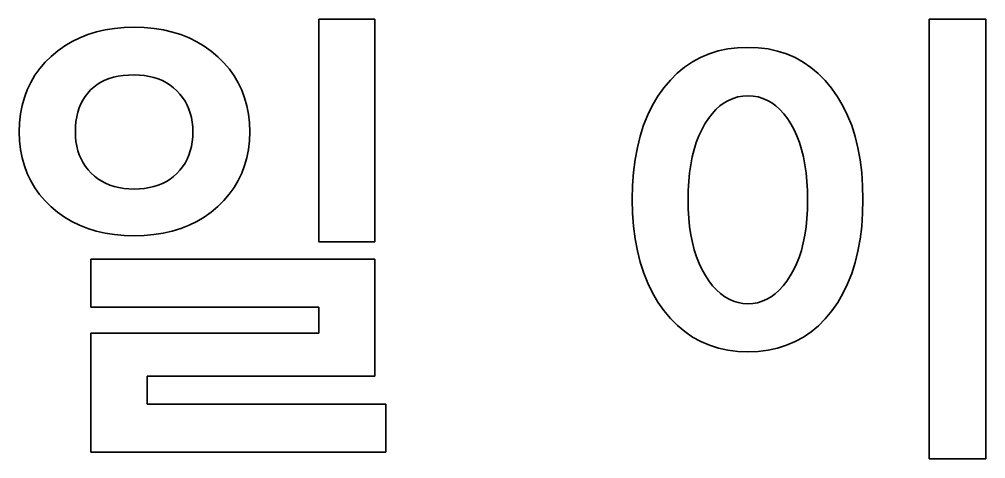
# Model space of a CAD drawing. Extents: x 480 to 710, y 306 to 536.
# Drawn here: x 538.66 to 587.67, y 363.01 to 385.29 of the extents above; entities that cross this region are included whole.
import ezdxf

# ---------------------------------------------------------------- set-up
doc = ezdxf.new("R2010")
doc.units = 0

msp = doc.modelspace()

# ---------------------------------------------------------------- linework, layer by layer
at = {"color": 7, "lineweight": 35, "ltscale": 0.071027}
for p, q in [((553.84375, 385.29248), (556.684814, 385.29248)), ((556.684814, 374.009216), (553.84375, 374.009216))]:
    msp.add_line(p, q, dxfattribs=at)
at = {"color": 7, "lineweight": 35, "ltscale": 0.282082}
for p, q in [((553.84375, 374.009216), (553.84375, 385.29248)), ((556.684814, 385.29248), (556.684814, 374.009216))]:
    msp.add_line(p, q, dxfattribs=at)
at = {"color": 7, "lineweight": 35, "ltscale": 0.071603}
for p, q in [((584.806396, 385.29248), (587.670532, 385.29248)), ((587.670532, 363.014648), (584.806396, 363.014648))]:
    msp.add_line(p, q, dxfattribs=at)
at = {"color": 7, "lineweight": 35}
for p, q in [((584.806396, 363.014648), (584.806396, 385.29248)), ((587.670532, 385.29248), (587.670532, 363.014648))]:
    msp.add_line(p, q, dxfattribs=at)
at = {"color": 7, "lineweight": 35, "ltscale": 0.011867}
msp.add_line((543.012695, 384.755768), (543.481628, 384.829376), dxfattribs=at)
at = {"color": 7, "lineweight": 35, "ltscale": 0.012257}
msp.add_line((543.481628, 384.829376), (543.96991, 384.873566), dxfattribs=at)
at = {"color": 7, "lineweight": 35, "ltscale": 0.012698}
msp.add_line((543.96991, 384.873566), (544.4776, 384.888275), dxfattribs=at)
at = {"color": 7, "lineweight": 35, "ltscale": 0.012916}
msp.add_line((544.4776, 384.888275), (544.994019, 384.873383), dxfattribs=at)
at = {"color": 7, "lineweight": 35, "ltscale": 0.012454}
msp.add_line((544.994019, 384.873383), (545.490173, 384.828674), dxfattribs=at)
at = {"color": 7, "lineweight": 35, "ltscale": 0.012041}
msp.add_line((545.490173, 384.828674), (545.966003, 384.754211), dxfattribs=at)
at = {"color": 7, "lineweight": 35, "ltscale": 0.01089}
msp.add_line((541.331177, 384.166748), (541.722473, 384.358185), dxfattribs=at)
at = {"color": 7, "lineweight": 35, "ltscale": 0.011037}
msp.add_line((541.722473, 384.358185), (542.133179, 384.520172), dxfattribs=at)
at = {"color": 7, "lineweight": 35, "ltscale": 0.01125}
msp.add_line((542.133179, 384.520172), (542.563232, 384.652679), dxfattribs=at)
at = {"color": 7, "lineweight": 35, "ltscale": 0.011528}
msp.add_line((542.563232, 384.652679), (543.012695, 384.755768), dxfattribs=at)
at = {"color": 7, "lineweight": 35, "ltscale": 0.011682}
msp.add_line((545.966003, 384.754211), (546.421509, 384.649902), dxfattribs=at)
at = {"color": 7, "lineweight": 35, "ltscale": 0.011384}
msp.add_line((546.421509, 384.649902), (546.856689, 384.515839), dxfattribs=at)
at = {"color": 7, "lineweight": 35, "ltscale": 0.01115}
msp.add_line((546.856689, 384.515839), (547.271484, 384.351959), dxfattribs=at)
at = {"color": 7, "lineweight": 35, "ltscale": 0.010988}
msp.add_line((547.271484, 384.351959), (547.666016, 384.158264), dxfattribs=at)
at = {"color": 7, "lineweight": 35, "ltscale": 0.010808}
msp.add_line((540.606873, 383.695557), (540.959351, 383.945892), dxfattribs=at)
at = {"color": 7, "lineweight": 35, "ltscale": 0.010812}
msp.add_line((540.959351, 383.945892), (541.331177, 384.166748), dxfattribs=at)
at = {"color": 7, "lineweight": 35, "ltscale": 0.010895}
msp.add_line((547.666016, 384.158264), (548.040161, 383.934814), dxfattribs=at)
at = {"color": 7, "lineweight": 35, "ltscale": 0.01088}
for p, q in [((548.040161, 383.934814), (548.394043, 383.681519)), ((548.032776, 375.26712), (547.658325, 375.04538))]:
    msp.add_line(p, q, dxfattribs=at)
at = {"color": 7, "lineweight": 35, "ltscale": 0.012276}
msp.add_line((574.108887, 383.686951), (574.58905, 383.789734), dxfattribs=at)
at = {"color": 7, "lineweight": 35, "ltscale": 0.012633}
msp.add_line((574.58905, 383.789734), (575.090576, 383.85141), dxfattribs=at)
at = {"color": 7, "lineweight": 35, "ltscale": 0.013082}
msp.add_line((575.090576, 383.85141), (575.613464, 383.871979), dxfattribs=at)
at = {"color": 7, "lineweight": 35, "ltscale": 0.013025}
msp.add_line((575.613464, 383.871979), (576.134033, 383.851257), dxfattribs=at)
at = {"color": 7, "lineweight": 35, "ltscale": 0.012577}
msp.add_line((576.134033, 383.851257), (576.63324, 383.789063), dxfattribs=at)
at = {"color": 7, "lineweight": 35, "ltscale": 0.012224}
msp.add_line((576.63324, 383.789063), (577.111084, 383.685394), dxfattribs=at)
at = {"color": 7, "lineweight": 35, "ltscale": 0.010794}
msp.add_line((539.966553, 383.112457), (540.273804, 383.415802), dxfattribs=at)
at = {"color": 7, "lineweight": 35, "ltscale": 0.010874}
msp.add_line((540.273804, 383.415802), (540.606873, 383.695557), dxfattribs=at)
at = {"color": 7, "lineweight": 35, "ltscale": 0.010937}
msp.add_line((548.394043, 383.681519), (548.7276, 383.398468), dxfattribs=at)
at = {"color": 7, "lineweight": 35, "ltscale": 0.010845}
msp.add_line((548.7276, 383.398468), (549.03479, 383.092194), dxfattribs=at)
at = {"color": 7, "lineweight": 35, "ltscale": 0.011838}
msp.add_line((572.796692, 383.131927), (573.212708, 383.358063), dxfattribs=at)
at = {"color": 7, "lineweight": 35, "ltscale": 0.011874}
msp.add_line((573.212708, 383.358063), (573.650146, 383.54306), dxfattribs=at)
at = {"color": 7, "lineweight": 35, "ltscale": 0.012019}
msp.add_line((573.650146, 383.54306), (574.108887, 383.686951), dxfattribs=at)
at = {"color": 7, "lineweight": 35, "ltscale": 0.011973}
msp.add_line((577.111084, 383.685394), (577.567505, 383.540283), dxfattribs=at)
at = {"color": 7, "lineweight": 35, "ltscale": 0.011836}
msp.add_line((577.567505, 383.540283), (578.002625, 383.353729), dxfattribs=at)
at = {"color": 7, "lineweight": 35, "ltscale": 0.011811}
msp.add_line((578.002625, 383.353729), (578.416382, 383.125671), dxfattribs=at)
at = {"color": 7, "lineweight": 35, "ltscale": 0.010565}
msp.add_line((539.691711, 382.791443), (539.966553, 383.112457), dxfattribs=at)
at = {"color": 7, "lineweight": 35, "ltscale": 0.010601}
msp.add_line((549.03479, 383.092194), (549.309631, 382.769287), dxfattribs=at)
at = {"color": 7, "lineweight": 35, "ltscale": 0.012104}
msp.add_line((572.028687, 382.556335), (572.401978, 382.864685), dxfattribs=at)
at = {"color": 7, "lineweight": 35, "ltscale": 0.011917}
msp.add_line((572.401978, 382.864685), (572.796692, 383.131927), dxfattribs=at)
at = {"color": 7, "lineweight": 35, "ltscale": 0.011899}
msp.add_line((578.416382, 383.125671), (578.808716, 382.856201), dxfattribs=at)
at = {"color": 7, "lineweight": 35, "ltscale": 0.012103}
msp.add_line((578.808716, 382.856201), (579.179749, 382.545227), dxfattribs=at)
at = {"color": 7, "lineweight": 35, "ltscale": 0.010343}
msp.add_line((539.239014, 382.096436), (539.449158, 382.452789), dxfattribs=at)
at = {"color": 7, "lineweight": 35, "ltscale": 0.010414}
msp.add_line((539.449158, 382.452789), (539.691711, 382.791443), dxfattribs=at)
at = {"color": 7, "lineweight": 35, "ltscale": 0.005933}
msp.add_line((543.437256, 382.3526), (543.210083, 382.283997), dxfattribs=at)
at = {"color": 7, "lineweight": 35, "ltscale": 0.006155}
msp.add_line((543.677612, 382.405945), (543.437256, 382.3526), dxfattribs=at)
at = {"color": 7, "lineweight": 35, "ltscale": 0.006408}
msp.add_line((543.931091, 382.444061), (543.677612, 382.405945), dxfattribs=at)
at = {"color": 7, "lineweight": 35, "ltscale": 0.006691}
msp.add_line((544.197754, 382.466919), (543.931091, 382.444061), dxfattribs=at)
at = {"color": 7, "lineweight": 35, "ltscale": 0.006999}
msp.add_line((544.4776, 382.474548), (544.197754, 382.466919), dxfattribs=at)
at = {"color": 7, "lineweight": 35, "ltscale": 0.006677}
for p, q in [((544.744568, 382.466492), (544.4776, 382.474548)), ((544.4776, 376.688538), (544.744568, 376.696472))]:
    msp.add_line(p, q, dxfattribs=at)
at = {"color": 7, "lineweight": 35, "ltscale": 0.006427}
for p, q in [((545.000488, 382.44223), (544.744568, 382.466492)), ((574.626709, 381.184784), (574.403687, 381.056946))]:
    msp.add_line(p, q, dxfattribs=at)
at = {"color": 7, "lineweight": 35, "ltscale": 0.006205}
msp.add_line((545.245361, 382.401794), (545.000488, 382.44223), dxfattribs=at)
at = {"color": 7, "lineweight": 35, "ltscale": 0.006013}
msp.add_line((545.479126, 382.345215), (545.245361, 382.401794), dxfattribs=at)
at = {"color": 7, "lineweight": 35, "ltscale": 0.005856}
msp.add_line((545.701782, 382.272461), (545.479126, 382.345215), dxfattribs=at)
at = {"color": 7, "lineweight": 35, "ltscale": 0.010432}
msp.add_line((549.309631, 382.769287), (549.552185, 382.429749), dxfattribs=at)
at = {"color": 7, "lineweight": 35, "ltscale": 0.010339}
msp.add_line((549.552185, 382.429749), (549.76239, 382.073578), dxfattribs=at)
at = {"color": 7, "lineweight": 35, "ltscale": 0.012401}
msp.add_line((571.676697, 382.206848), (572.028687, 382.556335), dxfattribs=at)
at = {"color": 7, "lineweight": 35, "ltscale": 0.012411}
msp.add_line((579.179749, 382.545227), (579.529419, 382.19281), dxfattribs=at)
at = {"color": 7, "lineweight": 35, "ltscale": 0.010353}
msp.add_line((539.061157, 381.722443), (539.239014, 382.096436), dxfattribs=at)
at = {"color": 7, "lineweight": 35, "ltscale": 0.005421}
msp.add_line((542.433105, 381.857147), (542.271729, 381.712341), dxfattribs=at)
at = {"color": 7, "lineweight": 35, "ltscale": 0.005434}
msp.add_line((542.607605, 381.986725), (542.433105, 381.857147), dxfattribs=at)
at = {"color": 7, "lineweight": 35, "ltscale": 0.005493}
msp.add_line((542.795227, 382.101074), (542.607605, 381.986725), dxfattribs=at)
at = {"color": 7, "lineweight": 35, "ltscale": 0.005599}
for p, q in [((542.996094, 382.200165), (542.795227, 382.101074)), ((547.166138, 378.196594), (547.255127, 378.40213))]:
    msp.add_line(p, q, dxfattribs=at)
at = {"color": 7, "lineweight": 35, "ltscale": 0.005746}
msp.add_line((543.210083, 382.283997), (542.996094, 382.200165), dxfattribs=at)
at = {"color": 7, "lineweight": 35, "ltscale": 0.005737}
msp.add_line((545.91333, 382.183533), (545.701782, 382.272461), dxfattribs=at)
at = {"color": 7, "lineweight": 35, "ltscale": 0.005659}
for p, q in [((546.113831, 382.07843), (545.91333, 382.183533)), ((546.802368, 381.499817), (546.648804, 381.666138))]:
    msp.add_line(p, q, dxfattribs=at)
at = {"color": 7, "lineweight": 35, "ltscale": 0.005622}
msp.add_line((546.303223, 381.957153), (546.113831, 382.07843), dxfattribs=at)
at = {"color": 7, "lineweight": 35, "ltscale": 0.005629}
msp.add_line((546.481567, 381.819733), (546.303223, 381.957153), dxfattribs=at)
at = {"color": 7, "lineweight": 35, "ltscale": 0.005677}
msp.add_line((546.648804, 381.666138), (546.481567, 381.819733), dxfattribs=at)
at = {"color": 7, "lineweight": 35, "ltscale": 0.010326}
msp.add_line((549.76239, 382.073578), (549.940186, 381.700775), dxfattribs=at)
at = {"color": 7, "lineweight": 35, "ltscale": 0.013095}
msp.add_line((571.042236, 381.389648), (571.34613, 381.816284), dxfattribs=at)
at = {"color": 7, "lineweight": 35, "ltscale": 0.012792}
msp.add_line((571.34613, 381.816284), (571.676697, 382.206848), dxfattribs=at)
at = {"color": 7, "lineweight": 35, "ltscale": 0.012818}
msp.add_line((579.529419, 382.19281), (579.857666, 381.79895), dxfattribs=at)
at = {"color": 7, "lineweight": 35, "ltscale": 0.010618}
msp.add_line((538.802429, 380.921387), (538.915649, 381.33075), dxfattribs=at)
at = {"color": 7, "lineweight": 35, "ltscale": 0.010446}
msp.add_line((538.915649, 381.33075), (539.061157, 381.722443), dxfattribs=at)
at = {"color": 7, "lineweight": 35, "ltscale": 0.005406}
msp.add_line((541.993164, 381.383423), (541.877136, 381.200928), dxfattribs=at)
at = {"color": 7, "lineweight": 35, "ltscale": 0.005383}
msp.add_line((542.124695, 381.553894), (541.993164, 381.383423), dxfattribs=at)
at = {"color": 7, "lineweight": 35, "ltscale": 0.005404}
msp.add_line((542.271729, 381.712341), (542.124695, 381.553894), dxfattribs=at)
at = {"color": 7, "lineweight": 35, "ltscale": 0.005574}
for p, q in [((546.939819, 381.32428), (546.802368, 381.499817)), ((541.698608, 378.416565), (541.786926, 378.211853))]:
    msp.add_line(p, q, dxfattribs=at)
at = {"color": 7, "lineweight": 35, "ltscale": 0.010394}
msp.add_line((549.940186, 381.700775), (550.085754, 381.31134), dxfattribs=at)
at = {"color": 7, "lineweight": 35, "ltscale": 0.013307}
msp.add_line((570.770325, 380.932068), (571.042236, 381.389648), dxfattribs=at)
at = {"color": 7, "lineweight": 35, "ltscale": 0.006304}
msp.add_line((575.101135, 381.355225), (574.859192, 381.28421), dxfattribs=at)
at = {"color": 7, "lineweight": 35, "ltscale": 0.006375}
for p, q in [((575.352539, 381.397858), (575.101135, 381.355225)), ((574.432556, 371.225922), (574.652588, 371.097046))]:
    msp.add_line(p, q, dxfattribs=at)
at = {"color": 7, "lineweight": 35, "ltscale": 0.006533}
msp.add_line((575.613464, 381.412048), (575.352539, 381.397858), dxfattribs=at)
at = {"color": 7, "lineweight": 35, "ltscale": 0.00653}
msp.add_line((575.874268, 381.397858), (575.613464, 381.412048), dxfattribs=at)
at = {"color": 7, "lineweight": 35, "ltscale": 0.006372}
msp.add_line((576.125549, 381.355225), (575.874268, 381.397858), dxfattribs=at)
at = {"color": 7, "lineweight": 35, "ltscale": 0.006296}
msp.add_line((576.367188, 381.28421), (576.125549, 381.355225), dxfattribs=at)
at = {"color": 7, "lineweight": 35, "ltscale": 0.013124}
msp.add_line((579.857666, 381.79895), (580.159424, 381.369385), dxfattribs=at)
at = {"color": 7, "lineweight": 35, "ltscale": 0.013322}
msp.add_line((580.159424, 381.369385), (580.429321, 380.909912), dxfattribs=at)
at = {"color": 7, "lineweight": 35, "ltscale": 0.010865}
msp.add_line((538.721619, 380.494385), (538.802429, 380.921387), dxfattribs=at)
at = {"color": 7, "lineweight": 35, "ltscale": 0.005584}
for p, q in [((541.77655, 381.00647), (541.691406, 380.799957)), ((546.303223, 377.194855), (546.481567, 377.329346))]:
    msp.add_line(p, q, dxfattribs=at)
at = {"color": 7, "lineweight": 35, "ltscale": 0.005473}
msp.add_line((541.877136, 381.200928), (541.77655, 381.00647), dxfattribs=at)
at = {"color": 7, "lineweight": 35, "ltscale": 0.005526}
for p, q in [((547.061096, 381.139496), (546.939819, 381.32428)), ((541.786926, 378.211853), (541.891235, 378.016968))]:
    msp.add_line(p, q, dxfattribs=at)
at = {"color": 7, "lineweight": 35, "ltscale": 0.005515}
msp.add_line((547.166138, 380.945496), (547.061096, 381.139496), dxfattribs=at)
at = {"color": 7, "lineweight": 35, "ltscale": 0.005548}
msp.add_line((547.255127, 380.742218), (547.166138, 380.945496), dxfattribs=at)
at = {"color": 7, "lineweight": 35, "ltscale": 0.010538}
msp.add_line((550.085754, 381.31134), (550.198914, 380.905304), dxfattribs=at)
at = {"color": 7, "lineweight": 35, "ltscale": 0.010759}
msp.add_line((550.198914, 380.905304), (550.279785, 380.482605), dxfattribs=at)
at = {"color": 7, "lineweight": 35, "ltscale": 0.013606}
msp.add_line((570.530396, 380.443573), (570.770325, 380.932068), dxfattribs=at)
at = {"color": 7, "lineweight": 35, "ltscale": 0.006881}
msp.add_line((574.190186, 380.900665), (573.986084, 380.716003), dxfattribs=at)
at = {"color": 7, "lineweight": 35, "ltscale": 0.006615}
msp.add_line((574.403687, 381.056946), (574.190186, 380.900665), dxfattribs=at)
at = {"color": 7, "lineweight": 35, "ltscale": 0.006321}
msp.add_line((574.859192, 381.28421), (574.626709, 381.184784), dxfattribs=at)
at = {"color": 7, "lineweight": 35, "ltscale": 0.006311}
msp.add_line((576.599243, 381.184784), (576.367188, 381.28421), dxfattribs=at)
at = {"color": 7, "lineweight": 35, "ltscale": 0.006416}
msp.add_line((576.821777, 381.056946), (576.599243, 381.184784), dxfattribs=at)
at = {"color": 7, "lineweight": 35, "ltscale": 0.006602}
msp.add_line((577.034668, 380.900665), (576.821777, 381.056946), dxfattribs=at)
at = {"color": 7, "lineweight": 35, "ltscale": 0.006866}
msp.add_line((577.237976, 380.716003), (577.034668, 380.900665), dxfattribs=at)
at = {"color": 7, "lineweight": 35, "ltscale": 0.013607}
msp.add_line((580.429321, 380.909912), (580.667542, 380.420532), dxfattribs=at)
at = {"color": 7, "lineweight": 35, "ltscale": 0.011184}
msp.add_line((538.673096, 380.049683), (538.721619, 380.494385), dxfattribs=at)
at = {"color": 7, "lineweight": 35, "ltscale": 0.00614}
msp.add_line((541.567627, 380.350952), (541.528931, 380.108429), dxfattribs=at)
at = {"color": 7, "lineweight": 35, "ltscale": 0.005919}
msp.add_line((541.621765, 380.581451), (541.567627, 380.350952), dxfattribs=at)
at = {"color": 7, "lineweight": 35, "ltscale": 0.005733}
msp.add_line((541.691406, 380.799957), (541.621765, 380.581451), dxfattribs=at)
at = {"color": 7, "lineweight": 35, "ltscale": 0.005615}
msp.add_line((547.327881, 380.529724), (547.255127, 380.742218), dxfattribs=at)
at = {"color": 7, "lineweight": 35, "ltscale": 0.005721}
msp.add_line((547.38446, 380.307983), (547.327881, 380.529724), dxfattribs=at)
at = {"color": 7, "lineweight": 35, "ltscale": 0.01105}
msp.add_line((550.279785, 380.482605), (550.328247, 380.043274), dxfattribs=at)
at = {"color": 7, "lineweight": 35, "ltscale": 0.013989}
msp.add_line((570.322449, 379.924103), (570.530396, 380.443573), dxfattribs=at)
at = {"color": 7, "lineweight": 35, "ltscale": 0.007607}
msp.add_line((573.791504, 380.50293), (573.606384, 380.261444), dxfattribs=at)
at = {"color": 7, "lineweight": 35, "ltscale": 0.007214}
msp.add_line((573.986084, 380.716003), (573.791504, 380.50293), dxfattribs=at)
at = {"color": 7, "lineweight": 35, "ltscale": 0.007199}
msp.add_line((577.431702, 380.50293), (577.237976, 380.716003), dxfattribs=at)
at = {"color": 7, "lineweight": 35, "ltscale": 0.007592}
msp.add_line((577.615845, 380.261444), (577.431702, 380.50293), dxfattribs=at)
at = {"color": 7, "lineweight": 35, "ltscale": 0.01397}
msp.add_line((580.667542, 380.420532), (580.873962, 379.901245), dxfattribs=at)
at = {"color": 7, "lineweight": 35, "ltscale": 0.011566}
msp.add_line((538.656921, 379.587341), (538.673096, 380.049683), dxfattribs=at)
at = {"color": 7, "lineweight": 35, "ltscale": 0.00639}
msp.add_line((541.528931, 380.108429), (541.505676, 379.853882), dxfattribs=at)
at = {"color": 7, "lineweight": 35, "ltscale": 0.005862}
msp.add_line((547.424866, 380.076996), (547.38446, 380.307983), dxfattribs=at)
at = {"color": 7, "lineweight": 35, "ltscale": 0.006036}
msp.add_line((547.449097, 379.836792), (547.424866, 380.076996), dxfattribs=at)
at = {"color": 7, "lineweight": 35, "ltscale": 0.011405}
msp.add_line((550.328247, 380.043274), (550.344421, 379.587341), dxfattribs=at)
at = {"color": 7, "lineweight": 35, "ltscale": 0.014446}
msp.add_line((570.146484, 379.373688), (570.322449, 379.924103), dxfattribs=at)
at = {"color": 7, "lineweight": 35, "ltscale": 0.008403}
msp.add_line((573.430725, 379.991547), (573.268311, 379.697266), dxfattribs=at)
at = {"color": 7, "lineweight": 35, "ltscale": 0.008051}
msp.add_line((573.606384, 380.261444), (573.430725, 379.991547), dxfattribs=at)
at = {"color": 7, "lineweight": 35, "ltscale": 0.008036}
msp.add_line((577.790405, 379.991547), (577.615845, 380.261444), dxfattribs=at)
at = {"color": 7, "lineweight": 35, "ltscale": 0.00839}
msp.add_line((577.951721, 379.697266), (577.790405, 379.991547), dxfattribs=at)
at = {"color": 7, "lineweight": 35, "ltscale": 0.014408}
msp.add_line((580.873962, 379.901245), (581.048645, 379.35202), dxfattribs=at)
at = {"color": 7, "lineweight": 35, "ltscale": 0.011455}
msp.add_line((538.673035, 379.129425), (538.656921, 379.587341), dxfattribs=at)
at = {"color": 7, "lineweight": 35, "ltscale": 0.006666}
msp.add_line((541.505676, 379.853882), (541.497986, 379.587341), dxfattribs=at)
at = {"color": 7, "lineweight": 35, "ltscale": 0.006348}
msp.add_line((541.497986, 379.587341), (541.505981, 379.333557), dxfattribs=at)
at = {"color": 7, "lineweight": 35, "ltscale": 0.00624}
msp.add_line((547.457214, 379.587341), (547.449097, 379.836792), dxfattribs=at)
at = {"color": 7, "lineweight": 35, "ltscale": 0.006455}
msp.add_line((547.449097, 379.329285), (547.457214, 379.587341), dxfattribs=at)
at = {"color": 7, "lineweight": 35, "ltscale": 0.011348}
msp.add_line((550.344421, 379.587341), (550.328186, 379.133698), dxfattribs=at)
at = {"color": 7, "lineweight": 35, "ltscale": 0.014973}
msp.add_line((570.002563, 378.792297), (570.146484, 379.373688), dxfattribs=at)
at = {"color": 7, "lineweight": 35, "ltscale": 0.008965}
msp.add_line((573.123047, 379.38269), (572.994873, 379.04776), dxfattribs=at)
at = {"color": 7, "lineweight": 35, "ltscale": 0.008662}
msp.add_line((573.268311, 379.697266), (573.123047, 379.38269), dxfattribs=at)
at = {"color": 7, "lineweight": 35, "ltscale": 0.008652}
msp.add_line((578.096008, 379.38269), (577.951721, 379.697266), dxfattribs=at)
at = {"color": 7, "lineweight": 35, "ltscale": 0.008958}
msp.add_line((578.223328, 379.04776), (578.096008, 379.38269), dxfattribs=at)
at = {"color": 7, "lineweight": 35, "ltscale": 0.011081}
msp.add_line((538.721375, 378.688812), (538.673035, 379.129425), dxfattribs=at)
at = {"color": 7, "lineweight": 35, "ltscale": 0.006129}
msp.add_line((541.505981, 379.333557), (541.53009, 379.089569), dxfattribs=at)
at = {"color": 7, "lineweight": 35, "ltscale": 0.005939}
msp.add_line((541.53009, 379.089569), (541.57019, 378.855408), dxfattribs=at)
at = {"color": 7, "lineweight": 35, "ltscale": 0.006012}
msp.add_line((547.38446, 378.844666), (547.424866, 379.081726), dxfattribs=at)
at = {"color": 7, "lineweight": 35, "ltscale": 0.006219}
msp.add_line((547.424866, 379.081726), (547.449097, 379.329285), dxfattribs=at)
at = {"color": 7, "lineweight": 35, "ltscale": 0.010993}
msp.add_line((550.328186, 379.133698), (550.279541, 378.696686), dxfattribs=at)
at = {"color": 7, "lineweight": 35, "ltscale": 0.009306}
for p, q in [((572.994873, 379.04776), (572.883728, 378.692505)), ((572.89209, 373.60083), (573.006165, 373.246521))]:
    msp.add_line(p, q, dxfattribs=at)
at = {"color": 7, "lineweight": 35, "ltscale": 0.0093}
msp.add_line((578.333679, 378.692505), (578.223328, 379.04776), dxfattribs=at)
at = {"color": 7, "lineweight": 35, "ltscale": 0.014913}
msp.add_line((581.048645, 379.35202), (581.191589, 378.772888), dxfattribs=at)
at = {"color": 7, "lineweight": 35, "ltscale": 0.010771}
msp.add_line((538.801941, 378.265564), (538.721375, 378.688812), dxfattribs=at)
at = {"color": 7, "lineweight": 35, "ltscale": 0.005782}
msp.add_line((541.57019, 378.855408), (541.626404, 378.631073), dxfattribs=at)
at = {"color": 7, "lineweight": 35, "ltscale": 0.005658}
msp.add_line((541.626404, 378.631073), (541.698608, 378.416565), dxfattribs=at)
at = {"color": 7, "lineweight": 35, "ltscale": 0.005699}
msp.add_line((547.255127, 378.40213), (547.327881, 378.618164), dxfattribs=at)
at = {"color": 7, "lineweight": 35, "ltscale": 0.005837}
msp.add_line((547.327881, 378.618164), (547.38446, 378.844666), dxfattribs=at)
at = {"color": 7, "lineweight": 35, "ltscale": 0.010704}
msp.add_line((550.279541, 378.696686), (550.198364, 378.276306), dxfattribs=at)
at = {"color": 7, "lineweight": 35, "ltscale": 0.015562}
msp.add_line((569.890564, 378.179993), (570.002563, 378.792297), dxfattribs=at)
at = {"color": 7, "lineweight": 35, "ltscale": 0.009678}
msp.add_line((572.883728, 378.692505), (572.789734, 378.316956), dxfattribs=at)
at = {"color": 7, "lineweight": 35, "ltscale": 0.009675}
msp.add_line((578.427063, 378.316956), (578.333679, 378.692505), dxfattribs=at)
at = {"color": 7, "lineweight": 35, "ltscale": 0.015477}
msp.add_line((581.191589, 378.772888), (581.302734, 378.163879), dxfattribs=at)
at = {"color": 7, "lineweight": 35, "ltscale": 0.010533}
msp.add_line((538.914673, 377.859619), (538.801941, 378.265564), dxfattribs=at)
at = {"color": 7, "lineweight": 35, "ltscale": 0.00552}
for p, q in [((541.891235, 378.016968), (542.011658, 377.831909)), ((546.939819, 377.817108), (547.061096, 378.001617))]:
    msp.add_line(p, q, dxfattribs=at)
at = {"color": 7, "lineweight": 35, "ltscale": 0.005537}
msp.add_line((547.061096, 378.001617), (547.166138, 378.196594), dxfattribs=at)
at = {"color": 7, "lineweight": 35, "ltscale": 0.010485}
msp.add_line((550.198364, 378.276306), (550.084839, 377.872559), dxfattribs=at)
at = {"color": 7, "lineweight": 35, "ltscale": 0.016206}
msp.add_line((569.810608, 377.536713), (569.890564, 378.179993), dxfattribs=at)
at = {"color": 7, "lineweight": 35, "ltscale": 0.010513}
msp.add_line((572.71283, 377.921051), (572.653015, 377.504822), dxfattribs=at)
at = {"color": 7, "lineweight": 35, "ltscale": 0.010083}
msp.add_line((572.789734, 378.316956), (572.71283, 377.921051), dxfattribs=at)
at = {"color": 7, "lineweight": 35, "ltscale": 0.01008}
msp.add_line((578.503479, 377.921051), (578.427063, 378.316956), dxfattribs=at)
at = {"color": 7, "lineweight": 35, "ltscale": 0.010511}
msp.add_line((578.562866, 377.504822), (578.503479, 377.921051), dxfattribs=at)
at = {"color": 7, "lineweight": 35, "ltscale": 0.016097}
msp.add_line((581.302734, 378.163879), (581.382141, 377.524933), dxfattribs=at)
at = {"color": 7, "lineweight": 35, "ltscale": 0.01037}
msp.add_line((539.059692, 377.471008), (538.914673, 377.859619), dxfattribs=at)
at = {"color": 7, "lineweight": 35, "ltscale": 0.010286}
msp.add_line((539.236938, 377.099701), (539.059692, 377.471008), dxfattribs=at)
at = {"color": 7, "lineweight": 35, "ltscale": 0.005553}
msp.add_line((542.011658, 377.831909), (542.148132, 377.656647), dxfattribs=at)
at = {"color": 7, "lineweight": 35, "ltscale": 0.005624}
msp.add_line((542.148132, 377.656647), (542.300598, 377.491211), dxfattribs=at)
at = {"color": 7, "lineweight": 35, "ltscale": 0.005641}
msp.add_line((542.300598, 377.491211), (542.466858, 377.338684), dxfattribs=at)
at = {"color": 7, "lineweight": 35, "ltscale": 0.005621}
msp.add_line((546.481567, 377.329346), (546.648804, 377.479645), dxfattribs=at)
at = {"color": 7, "lineweight": 35, "ltscale": 0.005607}
msp.add_line((546.648804, 377.479645), (546.802368, 377.643127), dxfattribs=at)
at = {"color": 7, "lineweight": 35, "ltscale": 0.005543}
msp.add_line((546.802368, 377.643127), (546.939819, 377.817108), dxfattribs=at)
at = {"color": 7, "lineweight": 35, "ltscale": 0.010281}
msp.add_line((549.938782, 377.485413), (549.760254, 377.114929), dxfattribs=at)
at = {"color": 7, "lineweight": 35, "ltscale": 0.010345}
msp.add_line((550.084839, 377.872559), (549.938782, 377.485413), dxfattribs=at)
at = {"color": 7, "lineweight": 35, "ltscale": 0.016898}
msp.add_line((569.762573, 376.862488), (569.810608, 377.536713), dxfattribs=at)
at = {"color": 7, "lineweight": 35, "ltscale": 0.010965}
for p, q in [((572.653015, 377.504822), (572.610291, 377.068298)), ((578.605347, 377.068298), (578.562866, 377.504822))]:
    msp.add_line(p, q, dxfattribs=at)
at = {"color": 7, "lineweight": 35, "ltscale": 0.016764}
msp.add_line((581.382141, 377.524933), (581.429749, 376.856079), dxfattribs=at)
at = {"color": 7, "lineweight": 35, "ltscale": 0.010282}
msp.add_line((539.44635, 376.745728), (539.236938, 377.099701), dxfattribs=at)
at = {"color": 7, "lineweight": 35, "ltscale": 0.0056}
msp.add_line((542.466858, 377.338684), (542.644531, 377.20224), dxfattribs=at)
at = {"color": 7, "lineweight": 35, "ltscale": 0.005605}
msp.add_line((542.644531, 377.20224), (542.833679, 377.081848), dxfattribs=at)
at = {"color": 7, "lineweight": 35, "ltscale": 0.005651}
msp.add_line((542.833679, 377.081848), (543.03418, 376.977509), dxfattribs=at)
at = {"color": 7, "lineweight": 35, "ltscale": 0.005741}
msp.add_line((543.03418, 376.977509), (543.246155, 376.889221), dxfattribs=at)
at = {"color": 7, "lineweight": 35, "ltscale": 0.005719}
msp.add_line((545.701782, 376.886322), (545.91333, 376.973358), dxfattribs=at)
at = {"color": 7, "lineweight": 35, "ltscale": 0.005633}
msp.add_line((545.91333, 376.973358), (546.113831, 377.076202), dxfattribs=at)
at = {"color": 7, "lineweight": 35, "ltscale": 0.005587}
msp.add_line((546.113831, 377.076202), (546.303223, 377.194855), dxfattribs=at)
at = {"color": 7, "lineweight": 35, "ltscale": 0.010299}
msp.add_line((549.760254, 377.114929), (549.549316, 376.761078), dxfattribs=at)
at = {"color": 7, "lineweight": 35, "ltscale": 0.011441}
msp.add_line((572.610291, 377.068298), (572.584656, 376.611389), dxfattribs=at)
at = {"color": 7, "lineweight": 35, "ltscale": 0.01144}
msp.add_line((578.630798, 376.611389), (578.605347, 377.068298), dxfattribs=at)
at = {"color": 7, "lineweight": 35, "ltscale": 0.01036}
msp.add_line((539.687988, 376.409058), (539.44635, 376.745728), dxfattribs=at)
at = {"color": 7, "lineweight": 35, "ltscale": 0.005871}
msp.add_line((543.246155, 376.889221), (543.469604, 376.816986), dxfattribs=at)
at = {"color": 7, "lineweight": 35, "ltscale": 0.006037}
msp.add_line((543.469604, 376.816986), (543.704468, 376.760803), dxfattribs=at)
at = {"color": 7, "lineweight": 35, "ltscale": 0.006238}
msp.add_line((543.704468, 376.760803), (543.950745, 376.720673), dxfattribs=at)
at = {"color": 7, "lineweight": 35, "ltscale": 0.00647}
msp.add_line((543.950745, 376.720673), (544.208435, 376.696594), dxfattribs=at)
at = {"color": 7, "lineweight": 35, "ltscale": 0.006732}
msp.add_line((544.208435, 376.696594), (544.4776, 376.688538), dxfattribs=at)
at = {"color": 7, "lineweight": 35, "ltscale": 0.006425}
msp.add_line((544.744568, 376.696472), (545.000488, 376.720215), dxfattribs=at)
at = {"color": 7, "lineweight": 35, "ltscale": 0.006201}
msp.add_line((545.000488, 376.720215), (545.245361, 376.759766), dxfattribs=at)
at = {"color": 7, "lineweight": 35, "ltscale": 0.006006}
msp.add_line((545.245361, 376.759766), (545.479126, 376.815125), dxfattribs=at)
at = {"color": 7, "lineweight": 35, "ltscale": 0.005844}
msp.add_line((545.479126, 376.815125), (545.701782, 376.886322), dxfattribs=at)
at = {"color": 7, "lineweight": 35, "ltscale": 0.010396}
msp.add_line((549.549316, 376.761078), (549.305969, 376.423859), dxfattribs=at)
at = {"color": 7, "lineweight": 35, "ltscale": 0.017635}
msp.add_line((569.746582, 376.157288), (569.762573, 376.862488), dxfattribs=at)
at = {"color": 7, "lineweight": 35, "ltscale": 0.011931}
for p, q in [((572.584656, 376.611389), (572.576111, 376.134216)), ((578.639282, 376.134216), (578.630798, 376.611389)), ((578.630493, 375.657074), (578.639282, 376.134216))]:
    msp.add_line(p, q, dxfattribs=at)
at = {"color": 7, "lineweight": 35, "ltscale": 0.017474}
msp.add_line((581.429749, 376.856079), (581.445679, 376.157288), dxfattribs=at)
at = {"color": 7, "lineweight": 35, "ltscale": 0.010518}
msp.add_line((539.961914, 376.089752), (539.687988, 376.409058), dxfattribs=at)
at = {"color": 7, "lineweight": 35, "ltscale": 0.01075}
msp.add_line((540.268005, 375.78775), (539.961914, 376.089752), dxfattribs=at)
at = {"color": 7, "lineweight": 35, "ltscale": 0.010824}
msp.add_line((549.03009, 376.103271), (548.721802, 375.799286), dxfattribs=at)
at = {"color": 7, "lineweight": 35, "ltscale": 0.010574}
msp.add_line((549.305969, 376.423859), (549.03009, 376.103271), dxfattribs=at)
at = {"color": 7, "lineweight": 35, "ltscale": 0.017368}
msp.add_line((569.762634, 375.462769), (569.746582, 376.157288), dxfattribs=at)
at = {"color": 7, "lineweight": 35, "ltscale": 0.01177}
msp.add_line((572.576111, 376.134216), (572.584839, 375.663483), dxfattribs=at)
at = {"color": 7, "lineweight": 35, "ltscale": 0.017528}
msp.add_line((581.445679, 376.157288), (581.42981, 375.456329), dxfattribs=at)
at = {"color": 7, "lineweight": 35, "ltscale": 0.010838}
msp.add_line((540.600098, 375.509064), (540.268005, 375.78775), dxfattribs=at)
at = {"color": 7, "lineweight": 35, "ltscale": 0.01078}
msp.add_line((540.951904, 375.259735), (540.600098, 375.509064), dxfattribs=at)
at = {"color": 7, "lineweight": 35, "ltscale": 0.010863}
msp.add_line((548.387268, 375.518433), (548.032776, 375.26712), dxfattribs=at)
at = {"color": 7, "lineweight": 35, "ltscale": 0.01092}
msp.add_line((548.721802, 375.799286), (548.387268, 375.518433), dxfattribs=at)
at = {"color": 7, "lineweight": 35, "ltscale": 0.01668}
msp.add_line((569.810791, 374.797302), (569.762634, 375.462769), dxfattribs=at)
at = {"color": 7, "lineweight": 35, "ltscale": 0.011302}
msp.add_line((572.584839, 375.663483), (572.611206, 375.212158), dxfattribs=at)
at = {"color": 7, "lineweight": 35, "ltscale": 0.011437}
msp.add_line((578.604126, 375.200348), (578.630493, 375.657074), dxfattribs=at)
at = {"color": 7, "lineweight": 35, "ltscale": 0.016812}
msp.add_line((581.42981, 375.456329), (581.382385, 374.785522), dxfattribs=at)
at = {"color": 7, "lineweight": 35, "ltscale": 0.010796}
msp.add_line((541.323486, 375.039703), (540.951904, 375.259735), dxfattribs=at)
at = {"color": 7, "lineweight": 35, "ltscale": 0.010883}
msp.add_line((541.714844, 374.84903), (541.323486, 375.039703), dxfattribs=at)
at = {"color": 7, "lineweight": 35, "ltscale": 0.01097}
msp.add_line((547.658325, 375.04538), (547.263855, 374.85321), dxfattribs=at)
at = {"color": 7, "lineweight": 35, "ltscale": 0.010854}
msp.add_line((572.611206, 375.212158), (572.65509, 374.780212), dxfattribs=at)
at = {"color": 7, "lineweight": 35, "ltscale": 0.010961}
msp.add_line((578.560303, 374.764099), (578.604126, 375.200348), dxfattribs=at)
at = {"color": 7, "lineweight": 35, "ltscale": 0.01104}
msp.add_line((542.125916, 374.687714), (541.714844, 374.84903), dxfattribs=at)
at = {"color": 7, "lineweight": 35, "ltscale": 0.011265}
msp.add_line((542.556763, 374.555695), (542.125916, 374.687714), dxfattribs=at)
at = {"color": 7, "lineweight": 35, "ltscale": 0.011553}
msp.add_line((543.007324, 374.453033), (542.556763, 374.555695), dxfattribs=at)
at = {"color": 7, "lineweight": 35, "ltscale": 0.011651}
msp.add_line((546.415039, 374.557556), (545.960632, 374.454071), dxfattribs=at)
at = {"color": 7, "lineweight": 35, "ltscale": 0.011357}
msp.add_line((546.849426, 374.690582), (546.415039, 374.557556), dxfattribs=at)
at = {"color": 7, "lineweight": 35, "ltscale": 0.01113}
msp.add_line((547.263855, 374.85321), (546.849426, 374.690582), dxfattribs=at)
at = {"color": 7, "lineweight": 35, "ltscale": 0.016035}
msp.add_line((569.891052, 374.16095), (569.810791, 374.797302), dxfattribs=at)
at = {"color": 7, "lineweight": 35, "ltscale": 0.010427}
msp.add_line((572.65509, 374.780212), (572.716553, 374.367676), dxfattribs=at)
at = {"color": 7, "lineweight": 35, "ltscale": 0.010509}
msp.add_line((578.49884, 374.348267), (578.560303, 374.764099), dxfattribs=at)
at = {"color": 7, "lineweight": 35, "ltscale": 0.016139}
msp.add_line((581.382385, 374.785522), (581.303223, 374.144836), dxfattribs=at)
at = {"color": 7, "lineweight": 35, "ltscale": 0.0119}
msp.add_line((543.477661, 374.3797), (543.007324, 374.453033), dxfattribs=at)
at = {"color": 7, "lineweight": 35, "ltscale": 0.012302}
msp.add_line((543.967773, 374.335693), (543.477661, 374.3797), dxfattribs=at)
at = {"color": 7, "lineweight": 35, "ltscale": 0.012751}
msp.add_line((544.4776, 374.321014), (543.967773, 374.335693), dxfattribs=at)
at = {"color": 7, "lineweight": 35, "ltscale": 0.012864}
msp.add_line((544.991943, 374.335815), (544.4776, 374.321014), dxfattribs=at)
at = {"color": 7, "lineweight": 35, "ltscale": 0.012408}
msp.add_line((545.486267, 374.380157), (544.991943, 374.335815), dxfattribs=at)
at = {"color": 7, "lineweight": 35, "ltscale": 0.012002}
msp.add_line((545.960632, 374.454071), (545.486267, 374.380157), dxfattribs=at)
at = {"color": 7, "lineweight": 35, "ltscale": 0.015439}
msp.add_line((570.003479, 373.553711), (569.891052, 374.16095), dxfattribs=at)
at = {"color": 7, "lineweight": 35, "ltscale": 0.010025}
msp.add_line((572.716553, 374.367676), (572.795532, 373.974548), dxfattribs=at)
at = {"color": 7, "lineweight": 35, "ltscale": 0.00965}
msp.add_line((572.795532, 373.974548), (572.89209, 373.60083), dxfattribs=at)
at = {"color": 7, "lineweight": 35, "ltscale": 0.010079}
msp.add_line((578.419861, 373.952911), (578.49884, 374.348267), dxfattribs=at)
at = {"color": 7, "lineweight": 35, "ltscale": 0.015512}
msp.add_line((581.303223, 374.144836), (581.192505, 373.534302), dxfattribs=at)
at = {"color": 7, "lineweight": 35, "ltscale": 0.014898}
msp.add_line((570.147949, 372.975586), (570.003479, 373.553711), dxfattribs=at)
at = {"color": 7, "lineweight": 35, "ltscale": 0.00931}
msp.add_line((578.209167, 373.22348), (578.323303, 373.577972), dxfattribs=at)
at = {"color": 7, "lineweight": 35, "ltscale": 0.009679}
msp.add_line((578.323303, 373.577972), (578.419861, 373.952911), dxfattribs=at)
at = {"color": 7, "lineweight": 35, "ltscale": 0.01494}
msp.add_line((581.192505, 373.534302), (581.05011, 372.953918), dxfattribs=at)
at = {"color": 7, "lineweight": 35, "ltscale": 0.060921}
for p, q in [((542.283264, 370.694672), (542.283264, 373.1315)), ((557.250671, 365.774841), (557.250671, 363.338013))]:
    msp.add_line(p, q, dxfattribs=at)
at = {"color": 7, "lineweight": 35, "ltscale": 0.360039}
msp.add_line((542.283264, 373.1315), (556.684814, 373.1315), dxfattribs=at)
at = {"color": 7, "lineweight": 35, "ltscale": 0.148404}
msp.add_line((556.684814, 373.1315), (556.684814, 367.195343), dxfattribs=at)
at = {"color": 7, "lineweight": 35, "ltscale": 0.008997}
msp.add_line((573.006165, 373.246521), (573.137817, 372.911591), dxfattribs=at)
at = {"color": 7, "lineweight": 35, "ltscale": 0.008976}
msp.add_line((578.077515, 372.889435), (578.209167, 373.22348), dxfattribs=at)
at = {"color": 7, "lineweight": 35, "ltscale": 0.014418}
msp.add_line((570.324524, 372.426544), (570.147949, 372.975586), dxfattribs=at)
at = {"color": 7, "lineweight": 35, "ltscale": 0.008726}
msp.add_line((573.137817, 372.911591), (573.287048, 372.596069), dxfattribs=at)
at = {"color": 7, "lineweight": 35, "ltscale": 0.008496}
msp.add_line((573.287048, 372.596069), (573.453796, 372.299957), dxfattribs=at)
at = {"color": 7, "lineweight": 35, "ltscale": 0.008432}
msp.add_line((577.761536, 372.282654), (577.928345, 372.575806), dxfattribs=at)
at = {"color": 7, "lineweight": 35, "ltscale": 0.008682}
msp.add_line((577.928345, 372.575806), (578.077515, 372.889435), dxfattribs=at)
at = {"color": 7, "lineweight": 35, "ltscale": 0.014428}
msp.add_line((581.05011, 372.953918), (580.876038, 372.403687), dxfattribs=at)
at = {"color": 7, "lineweight": 35, "ltscale": 0.014006}
msp.add_line((570.533203, 371.906616), (570.324524, 372.426544), dxfattribs=at)
at = {"color": 7, "lineweight": 35, "ltscale": 0.00815}
msp.add_line((573.453796, 372.299957), (573.633362, 372.027863), dxfattribs=at)
at = {"color": 7, "lineweight": 35, "ltscale": 0.007685}
msp.add_line((573.633362, 372.027863), (573.821045, 371.784424), dxfattribs=at)
at = {"color": 7, "lineweight": 35, "ltscale": 0.007621}
msp.add_line((577.394775, 371.773346), (577.582092, 372.013855), dxfattribs=at)
at = {"color": 7, "lineweight": 35, "ltscale": 0.00808}
msp.add_line((577.582092, 372.013855), (577.761536, 372.282654), dxfattribs=at)
at = {"color": 7, "lineweight": 35, "ltscale": 0.013983}
msp.add_line((580.876038, 372.403687), (580.670349, 371.883575), dxfattribs=at)
at = {"color": 7, "lineweight": 35, "ltscale": 0.013668}
msp.add_line((570.773987, 371.415771), (570.533203, 371.906616), dxfattribs=at)
at = {"color": 7, "lineweight": 35, "ltscale": 0.007266}
msp.add_line((573.821045, 371.784424), (574.016846, 371.569611), dxfattribs=at)
at = {"color": 7, "lineweight": 35, "ltscale": 0.006901}
msp.add_line((574.016846, 371.569611), (574.220642, 371.383453), dxfattribs=at)
at = {"color": 7, "lineweight": 35, "ltscale": 0.006849}
msp.add_line((576.996521, 371.377197), (577.199585, 371.561127), dxfattribs=at)
at = {"color": 7, "lineweight": 35, "ltscale": 0.007208}
msp.add_line((577.199585, 371.561127), (577.394775, 371.773346), dxfattribs=at)
at = {"color": 7, "lineweight": 35, "ltscale": 0.01361}
msp.add_line((580.670349, 371.883575), (580.433044, 371.393616), dxfattribs=at)
at = {"color": 7, "lineweight": 35, "ltscale": 0.013409}
msp.add_line((571.046875, 370.954041), (570.773987, 371.415771), dxfattribs=at)
at = {"color": 7, "lineweight": 35, "ltscale": 0.006601}
msp.add_line((574.220642, 371.383453), (574.432556, 371.225922), dxfattribs=at)
at = {"color": 7, "lineweight": 35, "ltscale": 0.006229}
msp.add_line((574.652588, 371.097046), (574.880676, 370.996796), dxfattribs=at)
at = {"color": 7, "lineweight": 35, "ltscale": 0.006183}
msp.add_line((576.340332, 370.995239), (576.566956, 371.094269), dxfattribs=at)
at = {"color": 7, "lineweight": 35, "ltscale": 0.006326}
msp.add_line((576.566956, 371.094269), (576.785645, 371.221588), dxfattribs=at)
at = {"color": 7, "lineweight": 35, "ltscale": 0.006552}
msp.add_line((576.785645, 371.221588), (576.996521, 371.377197), dxfattribs=at)
at = {"color": 7, "lineweight": 35, "ltscale": 0.013318}
msp.add_line((580.433044, 371.393616), (580.164063, 370.933777), dxfattribs=at)
at = {"color": 7, "lineweight": 35, "ltscale": 0.289012}
for p, q in [((553.84375, 370.694672), (542.283264, 370.694672)), ((542.283264, 369.378082), (553.84375, 369.378082))]:
    msp.add_line(p, q, dxfattribs=at)
at = {"color": 7, "lineweight": 35, "ltscale": 0.032915}
msp.add_line((553.84375, 369.378082), (553.84375, 370.694672), dxfattribs=at)
at = {"color": 7, "lineweight": 35, "ltscale": 0.013234}
msp.add_line((571.351929, 370.521423), (571.046875, 370.954041), dxfattribs=at)
at = {"color": 7, "lineweight": 35, "ltscale": 0.006169}
msp.add_line((574.880676, 370.996796), (575.116821, 370.925171), dxfattribs=at)
at = {"color": 7, "lineweight": 35, "ltscale": 0.0062}
msp.add_line((575.116821, 370.925171), (575.361084, 370.882233), dxfattribs=at)
at = {"color": 7, "lineweight": 35, "ltscale": 0.00632}
msp.add_line((575.361084, 370.882233), (575.613464, 370.867889), dxfattribs=at)
at = {"color": 7, "lineweight": 35, "ltscale": 0.006263}
msp.add_line((575.613464, 370.867889), (575.863586, 370.88205), dxfattribs=at)
at = {"color": 7, "lineweight": 35, "ltscale": 0.00615}
msp.add_line((575.863586, 370.88205), (576.105896, 370.9245), dxfattribs=at)
at = {"color": 7, "lineweight": 35, "ltscale": 0.006122}
msp.add_line((576.105896, 370.9245), (576.340332, 370.995239), dxfattribs=at)
at = {"color": 7, "lineweight": 35, "ltscale": 0.013109}
msp.add_line((580.164063, 370.933777), (579.863464, 370.50412), dxfattribs=at)
at = {"color": 7, "lineweight": 35, "ltscale": 0.012934}
msp.add_line((571.683472, 370.124268), (571.351929, 370.521423), dxfattribs=at)
at = {"color": 7, "lineweight": 35, "ltscale": 0.012515}
msp.add_line((572.036072, 369.768921), (571.683472, 370.124268), dxfattribs=at)
at = {"color": 7, "lineweight": 35, "ltscale": 0.0124}
msp.add_line((579.536133, 370.110229), (579.187134, 369.757813), dxfattribs=at)
at = {"color": 7, "lineweight": 35, "ltscale": 0.012804}
msp.add_line((579.863464, 370.50412), (579.536133, 370.110229), dxfattribs=at)
at = {"color": 7, "lineweight": 35, "ltscale": 0.012194}
msp.add_line((572.409668, 369.455353), (572.036072, 369.768921), dxfattribs=at)
at = {"color": 7, "lineweight": 35, "ltscale": 0.012097}
msp.add_line((579.187134, 369.757813), (578.816406, 369.446869), dxfattribs=at)
at = {"color": 7, "lineweight": 35, "ltscale": 0.151002}
msp.add_line((542.283264, 363.338013), (542.283264, 369.378082), dxfattribs=at)
at = {"color": 7, "lineweight": 35, "ltscale": 0.011979}
msp.add_line((572.804321, 369.183594), (572.409668, 369.455353), dxfattribs=at)
at = {"color": 7, "lineweight": 35, "ltscale": 0.011875}
msp.add_line((573.219971, 368.953674), (572.804321, 369.183594), dxfattribs=at)
at = {"color": 7, "lineweight": 35, "ltscale": 0.01182}
msp.add_line((578.424011, 369.177368), (578.009827, 368.949341), dxfattribs=at)
at = {"color": 7, "lineweight": 35, "ltscale": 0.011901}
msp.add_line((578.816406, 369.446869), (578.424011, 369.177368), dxfattribs=at)
at = {"color": 7, "lineweight": 35, "ltscale": 0.011886}
msp.add_line((573.656616, 368.765533), (573.219971, 368.953674), dxfattribs=at)
at = {"color": 7, "lineweight": 35, "ltscale": 0.012012}
msp.add_line((574.114258, 368.619202), (573.656616, 368.765533), dxfattribs=at)
at = {"color": 7, "lineweight": 35, "ltscale": 0.012251}
msp.add_line((574.593018, 368.514709), (574.114258, 368.619202), dxfattribs=at)
at = {"color": 7, "lineweight": 35, "ltscale": 0.01226}
msp.add_line((577.116455, 368.617645), (576.637146, 368.514008), dxfattribs=at)
at = {"color": 7, "lineweight": 35, "ltscale": 0.012}
msp.add_line((577.573975, 368.762756), (577.116455, 368.617645), dxfattribs=at)
at = {"color": 7, "lineweight": 35, "ltscale": 0.011853}
msp.add_line((578.009827, 368.949341), (577.573975, 368.762756), dxfattribs=at)
at = {"color": 7, "lineweight": 35, "ltscale": 0.01259}
msp.add_line((575.092712, 368.451996), (574.593018, 368.514709), dxfattribs=at)
at = {"color": 7, "lineweight": 35, "ltscale": 0.013029}
msp.add_line((575.613464, 368.431091), (575.092712, 368.451996), dxfattribs=at)
at = {"color": 7, "lineweight": 35, "ltscale": 0.013078}
msp.add_line((576.136169, 368.451813), (575.613464, 368.431091), dxfattribs=at)
at = {"color": 7, "lineweight": 35, "ltscale": 0.012621}
msp.add_line((576.637146, 368.514008), (576.136169, 368.451813), dxfattribs=at)
at = {"color": 7, "lineweight": 35, "ltscale": 0.288435}
msp.add_line((556.684814, 367.195343), (545.1474, 367.195343), dxfattribs=at)
at = {"color": 7, "lineweight": 35, "ltscale": 0.035513}
msp.add_line((545.1474, 367.195343), (545.1474, 365.774841), dxfattribs=at)
at = {"color": 7, "lineweight": 35, "ltscale": 0.302582}
msp.add_line((545.1474, 365.774841), (557.250671, 365.774841), dxfattribs=at)
at = {"color": 7, "lineweight": 35, "ltscale": 0.374185}
msp.add_line((557.250671, 363.338013), (542.283264, 363.338013), dxfattribs=at)

doc.saveas('drawing.dxf')
